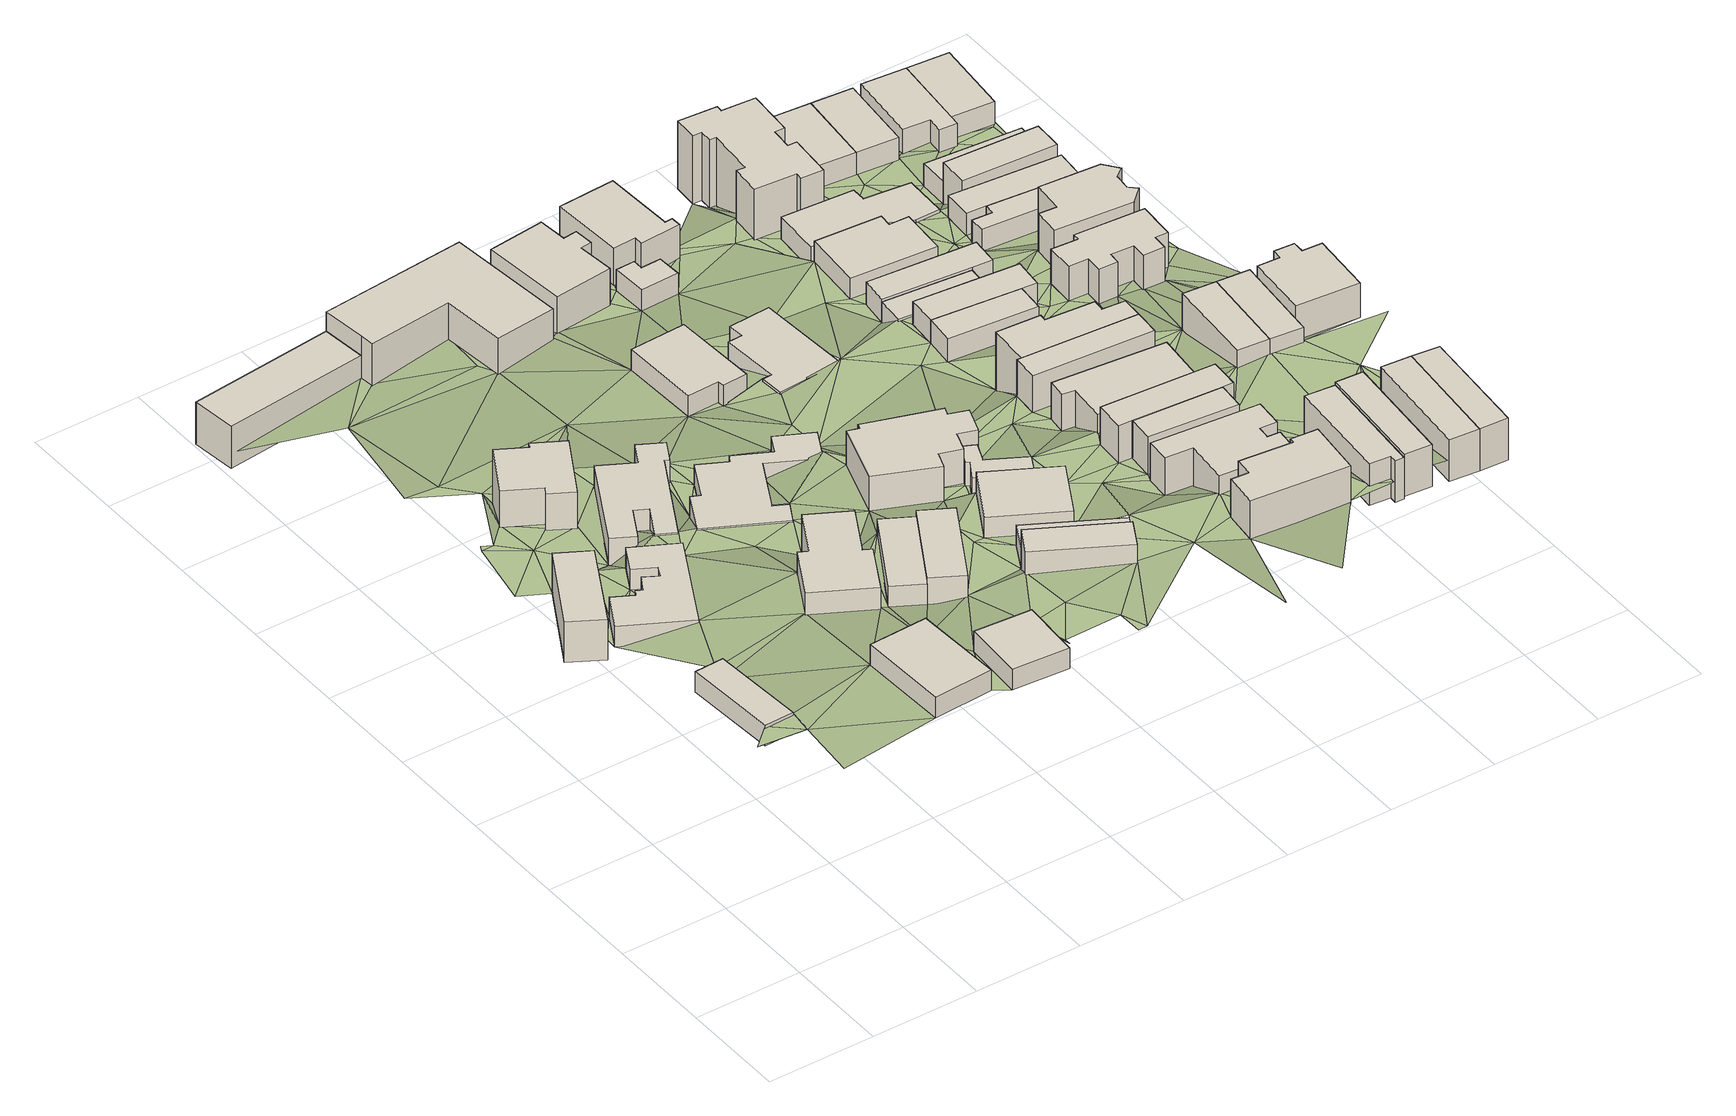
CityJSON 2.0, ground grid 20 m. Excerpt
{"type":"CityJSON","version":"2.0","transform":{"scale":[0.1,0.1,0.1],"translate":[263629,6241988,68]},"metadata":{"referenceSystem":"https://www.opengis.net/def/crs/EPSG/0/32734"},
"CityObjects":{
"building1":{"type":"Building","attributes":{"address":"2 Grand Vue Road Walmer Estate Cape Town","building":"house","building:levels":"1","footprint":{"type":"Polygon"},"plus_code":"CQX7XGX9+XJR","ground_height":88.6,"building_height":4.1,"roof_height":92.7},"geometry":[{"type":"Solid","lod":"1","boundaries":[[[[0,1,2,3]],[[1,4,5,2]],[[4,6,7,5]],[[6,0,3,7]],[[3,2,5,7]],[[6,4,1,0]]]]}]},
"building2":{"type":"Building","attributes":{"address":"39 Worcester Road Cape Town","building":"house","building:levels":"1","footprint":{"type":"Polygon"},"plus_code":"CQX4XWXW+XMV","ground_height":84.6,"building_height":4.1,"roof_height":88.7},"geometry":[{"type":"Solid","lod":"1","boundaries":[[[[8,9,10,11]],[[9,12,13,10]],[[12,14,15,13]],[[14,8,11,15]],[[11,10,13,15]],[[14,12,9,8]]]]}]},
"building3":{"type":"Building","attributes":{"address":"41 Worcester Road Cape Town","building":"house","building:levels":"1","footprint":{"type":"Polygon"},"plus_code":"CQXGX8X4+XQW","ground_height":84.6,"building_height":4.1,"roof_height":88.7},"geometry":[{"type":"Solid","lod":"1","boundaries":[[[[16,17,18,19]],[[17,20,21,18]],[[20,22,23,21]],[[22,24,25,23]],[[24,26,27,25]],[[26,28,29,27]],[[28,30,31,29]],[[30,32,33,31]],[[32,34,35,33]],[[34,36,37,35]],[[36,38,39,37]],[[38,16,19,39]],[[19,18,21,23,25,27,29,31,33,35,37,39]],[[38,36,34,32,30,28,26,24,22,20,17,16]]]]}]},
"building4":{"type":"Building","attributes":{"address":"42 Worcester Road Walmer Estate Cape Town","building":"house","building:levels":"1","footprint":{"type":"Polygon"},"plus_code":"CRXGXMX5+X5V","ground_height":93.87,"building_height":4.1,"roof_height":97.97},"geometry":[{"type":"Solid","lod":"1","boundaries":[[[[40,41,42,43]],[[41,44,45,42]],[[44,46,47,45]],[[46,40,43,47]],[[43,42,45,47]],[[46,44,41,40]]]]}]},
"building5":{"type":"Building","attributes":{"address":"60 Chester Road Walmer Estate Cape Town","building":"house","building:levels":"2","footprint":{"type":"Polygon"},"plus_code":"CQXQXPXW+X2X","ground_height":80.64,"building_height":6.9,"roof_height":87.54},"geometry":[{"type":"Solid","lod":"1","boundaries":[[[[48,49,50,51]],[[49,52,53,50]],[[52,54,55,53]],[[54,56,57,55]],[[56,58,59,57]],[[58,60,61,59]],[[60,62,63,61]],[[62,48,51,63]],[[51,50,53,55,57,59,61,63]],[[62,60,58,56,54,52,49,48]]]]}]},
"building6":{"type":"Building","attributes":{"address":"44 Worcester Road Walmer Estate Cape Town","building":"house","building:levels":"1","footprint":{"type":"Polygon"},"plus_code":"CVX6XXXJ+XWR","ground_height":93.87,"building_height":4.1,"roof_height":97.97},"geometry":[{"type":"Solid","lod":"1","boundaries":[[[[64,65,66,67]],[[65,68,69,66]],[[68,70,71,69]],[[70,64,67,71]],[[67,66,69,71]],[[70,68,65,64]]]]}]},
"building7":{"type":"Building","attributes":{"address":"Walmer Estate Cape Town","building":"yes","building:levels":"1","footprint":{"type":"Polygon"},"plus_code":"CQX5XHX5+XWR","ground_height":72.77,"building_height":4.1,"roof_height":76.87},"geometry":[{"type":"Solid","lod":"1","boundaries":[[[[72,73,74,75]],[[73,76,77,74]],[[76,78,79,77]],[[78,72,75,79]],[[75,74,77,79]],[[78,76,73,72]]]]}]},
"building8":{"type":"Building","attributes":{"address":"49 Worcester Road Cape Town","building":"house","building:levels":"1","footprint":{"type":"Polygon"},"plus_code":"CRXQXWXC+XCW","ground_height":90.18,"building_height":4.1,"roof_height":94.28},"geometry":[{"type":"Solid","lod":"1","boundaries":[[[[80,81,82,83]],[[81,84,85,82]],[[84,86,87,85]],[[86,88,89,87]],[[88,90,91,89]],[[90,92,93,91]],[[92,94,95,93]],[[94,80,83,95]],[[83,82,85,87,89,91,93,95]],[[94,92,90,88,86,84,81,80]]]]}]},
"building9":{"type":"Building","attributes":{"address":"62 Chester Road Walmer Estate Cape Town","building":"house","building:levels":"1","footprint":{"type":"Polygon"},"plus_code":"CRX7XVX7+XGR","ground_height":81.93,"building_height":4.1,"roof_height":86.03},"geometry":[{"type":"Solid","lod":"1","boundaries":[[[[96,97,98,99]],[[97,100,101,98]],[[100,102,103,101]],[[102,104,105,103]],[[104,106,107,105]],[[106,108,109,107]],[[108,110,111,109]],[[110,112,113,111]],[[112,114,115,113]],[[114,116,117,115]],[[116,118,119,117]],[[118,96,99,119]],[[99,98,101,103,105,107,109,111,113,115,117,119]],[[118,116,114,112,110,108,106,104,102,100,97,96]]]]}]},
"building10":{"type":"Building","attributes":{"address":"51 Worcester Road Cape Town","building":"house","building:levels":"1","footprint":{"type":"Polygon"},"plus_code":"CVX7XCX6+XMX","ground_height":90.18,"building_height":4.1,"roof_height":94.28},"geometry":[{"type":"Solid","lod":"1","boundaries":[[[[120,121,122,123]],[[121,124,125,122]],[[124,126,127,125]],[[126,120,123,127]],[[123,122,125,127]],[[126,124,121,120]]]]}]},
"building11":{"type":"Building","attributes":{"address":"53 Worcester Road Cape Town","building":"house","building:levels":"1","footprint":{"type":"Polygon"},"plus_code":"CVXGXRXV+XQV","ground_height":91.37,"building_height":4.1,"roof_height":95.47},"geometry":[{"type":"Solid","lod":"1","boundaries":[[[[120,126,127,128,129,123]],[[126,130,131,128,127]],[[130,132,133,131]],[[132,120,123,129,133]],[[129,128,131,133]],[[132,130,126,120]]]]}]},
"building12":{"type":"Building","attributes":{"address":"64 Chester Road Walmer Estate Cape Town","building":"house","building:levels":"1","footprint":{"type":"Polygon"},"plus_code":"CRXWX2XJ+X2W","ground_height":81.93,"building_height":4.1,"roof_height":86.03},"geometry":[{"type":"Solid","lod":"1","boundaries":[[[[134,135,136,137]],[[135,138,139,136]],[[138,140,141,139]],[[140,142,143,141]],[[142,144,145,143]],[[144,146,147,145]],[[146,148,149,147]],[[148,150,151,149]],[[150,152,153,151]],[[152,154,155,153]],[[154,156,157,155]],[[156,158,159,157]],[[158,160,161,159]],[[160,134,137,161]],[[137,136,139,141,143,145,147,149,151,153,155,157,159,161]],[[160,158,156,154,152,150,148,146,144,142,140,138,135,134]]]]}]},
"building13":{"type":"Building","attributes":{"address":"Cape Town","building":"house","building:levels":"1","footprint":{"type":"Polygon"},"plus_code":"C2X8XHX3+X8V","ground_height":95.2,"building_height":4.1,"roof_height":99.3},"geometry":[{"type":"Solid","lod":"1","boundaries":[[[[162,163,164,165,166,167]],[[163,168,169,165,164]],[[168,170,171,169]],[[170,162,167,166,171]],[[166,165,169,171]],[[170,168,163,162]]]]}]},
"building14":{"type":"Building","attributes":{"address":"Walmer Estate Cape Town","building":"yes","building:levels":"2","footprint":{"type":"Polygon"},"plus_code":"CRXXXHX4+XPW","ground_height":73.86,"building_height":6.9,"roof_height":80.76},"geometry":[{"type":"Solid","lod":"1","boundaries":[[[[172,173,79,174,175,75]],[[173,176,177,174,79]],[[176,178,179,177]],[[178,180,181,179]],[[180,182,183,181]],[[182,184,185,183]],[[184,172,75,175,185]],[[175,174,177,179,181,183,185]],[[184,182,180,178,176,173,172]]]]}]},
"building15":{"type":"Building","attributes":{"address":"34 Cape Town","building":"house","building:levels":"1","footprint":{"type":"Polygon"},"plus_code":"C2XFXFX6+X8W","ground_height":91.37,"building_height":4.1,"roof_height":95.47},"geometry":[{"type":"Solid","lod":"1","boundaries":[[[[163,162,167,164]],[[162,186,187,167]],[[186,188,189,187]],[[188,163,164,189]],[[164,167,187,189]],[[188,186,162,163]]]]}]},
"building16":{"type":"Building","attributes":{"address":"82 Upper Park Road Cape Town","building":"house","building:levels":"1","footprint":{"type":"Polygon"},"plus_code":"C2XFX3XG+XFV","ground_height":91.37,"building_height":4.1,"roof_height":95.47},"geometry":[{"type":"Solid","lod":"1","boundaries":[[[[190,191,192,193]],[[191,194,195,192]],[[194,196,197,195]],[[196,190,193,197]],[[193,192,195,197]],[[196,194,191,190]]]]}]},
"building17":{"type":"Building","attributes":{"address":"66 Chester Road Walmer Estate Cape Town","building":"house","building:levels":"2","footprint":{"type":"Polygon"},"plus_code":"C2X5XMXG+XGR","ground_height":87.43,"building_height":6.9,"roof_height":94.33},"geometry":[{"type":"Solid","lod":"1","boundaries":[[[[198,199,200,201]],[[199,202,203,200]],[[202,204,205,203]],[[204,206,207,205]],[[206,208,209,207]],[[208,210,211,209]],[[210,212,213,211]],[[212,214,215,213]],[[214,216,217,215]],[[216,218,219,217]],[[218,220,221,219]],[[220,198,201,221]],[[201,200,203,205,207,209,211,213,215,217,219,221]],[[220,218,216,214,212,210,208,206,204,202,199,198]]]]}]},
"building18":{"type":"Building","attributes":{"address":"53 Chester Road Walmer Estate Cape Town","building":"house","building:levels":"1","footprint":{"type":"Polygon"},"plus_code":"CVXPX6XV+XHR","ground_height":78.88,"building_height":4.1,"roof_height":82.98},"geometry":[{"type":"Solid","lod":"1","boundaries":[[[[222,223,224,225]],[[223,226,227,224]],[[226,228,229,227]],[[228,230,231,229]],[[230,232,233,231]],[[232,222,225,233]],[[225,224,227,229,231,233]],[[232,230,228,226,223,222]]]]}]},
"building19":{"type":"Building","attributes":{"building":"garage","building:levels":"1","footprint":{"type":"Polygon"},"plus_code":"C2XGXJX3+XWR","ground_height":87.96,"building_height":4.1,"roof_height":92.06},"geometry":[{"type":"Solid","lod":"1","boundaries":[[[[234,235,236,237]],[[235,238,239,236]],[[238,240,241,239]],[[240,242,243,241]],[[242,244,245,243]],[[244,246,247,245]],[[246,248,249,247]],[[248,234,237,249]],[[237,236,239,241,243,245,247,249]],[[248,246,244,242,240,238,235,234]]]]}]},
"building20":{"type":"Building","attributes":{"address":"8 Coronation Road Walmer Estate Cape Town","building":"house","building:levels":"2","footprint":{"type":"Polygon"},"plus_code":"CVXMX8XF+X8V","ground_height":75.05,"building_height":6.9,"roof_height":81.95},"geometry":[{"type":"Solid","lod":"1","boundaries":[[[[250,251,252,253]],[[251,254,255,252]],[[254,256,257,255]],[[256,258,259,257]],[[258,260,261,259]],[[260,262,263,261]],[[262,264,265,263]],[[264,250,253,265]],[[253,252,255,257,259,261,263,265]],[[264,262,260,258,256,254,251,250]]]]}]},
"building21":{"type":"Building","attributes":{"address":"76 Upper Park Road Walmer Estate Cape Town","building":"house","building:levels":"1","footprint":{"type":"Polygon"},"plus_code":"C2X9XWX4+XMW","ground_height":78.88,"building_height":4.1,"roof_height":82.98},"geometry":[{"type":"Solid","lod":"1","boundaries":[[[[266,267,268,269]],[[267,270,271,268]],[[270,272,273,271]],[[272,274,275,273]],[[274,276,277,275]],[[276,278,279,277]],[[278,280,281,279]],[[280,266,269,281]],[[269,268,271,273,275,277,279,281]],[[280,278,276,274,272,270,267,266]]]]}]},
"building22":{"type":"Building","attributes":{"address":"105 Upper Park Road Walmer Estate Cape Town","building":"house","building:levels":"2","footprint":{"type":"Polygon"},"plus_code":"C4X2X5XP+XFR","ground_height":96.74,"building_height":6.9,"roof_height":103.64},"geometry":[{"type":"Solid","lod":"1","boundaries":[[[[282,283,284,285]],[[283,286,287,284]],[[286,288,289,287]],[[288,290,291,289]],[[290,292,293,291]],[[292,294,295,293]],[[294,296,297,295]],[[296,282,285,297]],[[285,284,287,289,291,293,295,297]],[[296,294,292,290,288,286,283,282]]]]}]},
"building23":{"type":"Building","attributes":{"address":"Walmer Estate Cape Town","building":"garage","building:levels":"1","footprint":{"type":"Polygon"},"plus_code":"C2X7X4X4+XWX","ground_height":75.05,"building_height":4.1,"roof_height":79.15},"geometry":[{"type":"Solid","lod":"1","boundaries":[[[[298,299,300,301]],[[299,302,303,300]],[[302,304,305,303]],[[304,306,307,305]],[[306,308,309,307]],[[308,298,301,309]],[[301,300,303,305,307,309]],[[308,306,304,302,299,298]]]]}]},
"building24":{"type":"Building","attributes":{"address":"103 Upper Park Road Walmer Estate Cape Town","building":"house","building:levels":"2","footprint":{"type":"Polygon"},"plus_code":"C3XXXWXC+XFX","ground_height":92.52,"building_height":6.9,"roof_height":99.42},"geometry":[{"type":"Solid","lod":"1","boundaries":[[[[310,311,312,313]],[[311,314,315,312]],[[314,316,317,315]],[[316,318,319,317]],[[318,320,321,319]],[[320,322,323,321]],[[322,324,325,323]],[[324,326,327,325]],[[326,328,329,327]],[[328,310,313,329]],[[313,312,315,317,319,321,323,325,327,329]],[[328,326,324,322,320,318,316,314,311,310]]]]}]},
"building25":{"type":"Building","attributes":{"address":"99 Upper Park Road Walmer Estate Cape Town","building":"house","building:levels":"2","footprint":{"type":"Polygon"},"plus_code":"C3XWXHX5+X7R","ground_height":92.52,"building_height":6.9,"roof_height":99.42},"geometry":[{"type":"Solid","lod":"1","boundaries":[[[[330,331,332,333]],[[331,334,335,332]],[[334,336,337,335]],[[336,330,333,337]],[[333,332,335,337]],[[336,334,331,330]]]]}]},
"building26":{"type":"Building","attributes":{"address":"97 Upper Park Road Walmer Estate Cape Town","building":"house","building:levels":"2","footprint":{"type":"Polygon"},"plus_code":"C3XWXQXJ+XPW","ground_height":92.52,"building_height":6.9,"roof_height":99.42},"geometry":[{"type":"Solid","lod":"1","boundaries":[[[[331,330,333,332]],[[330,338,339,333]],[[338,340,341,339]],[[340,342,343,341]],[[342,344,345,343]],[[344,331,332,345]],[[332,333,339,341,343,345]],[[344,342,340,338,330,331]]]]}]},
"building27":{"type":"Building","attributes":{"address":"10 Coronation Road Walmer Estate Cape Town","building":"house","building:levels":"2","footprint":{"type":"Polygon"},"plus_code":"C2X9X2X4+XRV","ground_height":75.05,"building_height":6.9,"roof_height":81.95},"geometry":[{"type":"Solid","lod":"1","boundaries":[[[[346,347,348,349]],[[347,350,351,348]],[[350,352,353,351]],[[352,354,355,353]],[[354,356,357,355]],[[356,358,359,357]],[[358,360,361,359]],[[360,346,349,361]],[[349,348,351,353,355,357,359,361]],[[360,358,356,354,352,350,347,346]]]]}]},
"building28":{"type":"Building","attributes":{"address":"95 Upper Park Road Walmer Estate Cape Town","building":"house","building:levels":"2","footprint":{"type":"Polygon"},"plus_code":"C3XXXJXR+XVV","ground_height":88.38,"building_height":6.9,"roof_height":95.28},"geometry":[{"type":"Solid","lod":"1","boundaries":[[[[362,363,364,365]],[[363,366,367,364]],[[366,368,369,367]],[[368,370,371,369]],[[370,372,373,371]],[[372,362,365,373]],[[365,364,367,369,371,373]],[[372,370,368,366,363,362]]]]}]},
"building29":{"type":"Building","attributes":{"address":"93 Upper Park Road Walmer Estate Cape Town","building":"house","building:levels":"2","footprint":{"type":"Polygon"},"plus_code":"C3XWXMXX+X2X","ground_height":88.38,"building_height":6.9,"roof_height":95.28},"geometry":[{"type":"Solid","lod":"1","boundaries":[[[[374,375,376,377]],[[375,378,379,376]],[[378,380,381,379]],[[380,382,383,381]],[[382,374,377,383]],[[377,376,379,381,383]],[[382,380,378,375,374]]]]}]},
"building30":{"type":"Building","attributes":{"address":"91 Upper Park Road Walmer Estate Cape Town","building":"house","building:levels":"2","footprint":{"type":"Polygon"},"plus_code":"C3XVXFXM+XJV","ground_height":88.38,"building_height":6.9,"roof_height":95.28},"geometry":[{"type":"Solid","lod":"1","boundaries":[[[[384,385,383,377]],[[385,386,387,383]],[[386,388,389,387]],[[388,390,391,389]],[[390,392,393,391]],[[392,394,395,393]],[[394,396,397,395]],[[396,384,377,397]],[[377,383,387,389,391,393,395,397]],[[396,394,392,390,388,386,385,384]]]]}]},
"building31":{"type":"Building","attributes":{"address":"89 Upper Park Road Walmer Estate Cape Town","building":"house","building:levels":"1","footprint":{"type":"Polygon"},"plus_code":"C3XQXGXJ+X9R","ground_height":84.19,"building_height":4.1,"roof_height":88.29},"geometry":[{"type":"Solid","lod":"1","boundaries":[[[[398,399,400,401]],[[399,402,403,400]],[[402,404,405,403]],[[404,398,401,405]],[[401,400,403,405]],[[404,402,399,398]]]]}]},
"building32":{"type":"Building","attributes":{"address":"3 Eden Road Walmer Estate Cape Town","building":"house","building:levels":"1","footprint":{"type":"Polygon"},"plus_code":"C4XVX4XR+X6V","ground_height":96.74,"building_height":4.1,"roof_height":100.84},"geometry":[{"type":"Solid","lod":"1","boundaries":[[[[406,407,408,409]],[[407,410,411,408]],[[410,412,413,411]],[[412,414,415,413]],[[414,416,417,415]],[[416,406,409,417]],[[409,408,411,413,415,417]],[[416,414,412,410,407,406]]]]}]},
"building33":{"type":"Building","attributes":{"address":"87 Upper Park Road Walmer Estate Cape Town","building":"house","building:levels":"1","footprint":{"type":"Polygon"},"plus_code":"C3XVXFX5+XCX","ground_height":84.19,"building_height":4.1,"roof_height":88.29},"geometry":[{"type":"Solid","lod":"1","boundaries":[[[[399,398,401,400]],[[398,418,419,401]],[[418,420,421,419]],[[420,422,423,421]],[[422,399,400,423]],[[400,401,419,421,423]],[[422,420,418,398,399]]]]}]},
"building34":{"type":"Building","attributes":{"address":"85 Upper Park Road Walmer Estate Cape Town","building":"house","building:levels":"1","footprint":{"type":"Polygon"},"plus_code":"C3XQX8XC+XRX","ground_height":79.6,"building_height":4.1,"roof_height":83.7},"geometry":[{"type":"Solid","lod":"1","boundaries":[[[[424,425,426,427]],[[425,428,429,426]],[[428,430,431,429]],[[430,424,427,431]],[[427,426,429,431]],[[430,428,425,424]]]]}]},
"building35":{"type":"Building","attributes":{"address":"5 Eden Road Walmer Estate Cape Town","building":"house","building:levels":"1","footprint":{"type":"Polygon"},"plus_code":"C5X4XCXH+X6R","ground_height":97.29,"building_height":4.1,"roof_height":101.39},"geometry":[{"type":"Solid","lod":"1","boundaries":[[[[432,433,417,434,435,409]],[[433,436,437,434,417]],[[436,438,439,437]],[[438,432,409,435,439]],[[435,434,437,439]],[[438,436,433,432]]]]}]},
"building36":{"type":"Building","attributes":{"address":"83 Upper Park Road Walmer Estate Cape Town","building":"house","building:levels":"1","footprint":{"type":"Polygon"},"plus_code":"C3XVXPXH+X2R","ground_height":80.09,"building_height":4.1,"roof_height":84.19},"geometry":[{"type":"Solid","lod":"1","boundaries":[[[[424,430,431,440,441,427]],[[430,442,443,440,431]],[[442,444,445,443]],[[444,446,447,445]],[[446,424,427,441,447]],[[441,440,443,445,447]],[[446,444,442,430,424]]]]}]},
"building37":{"type":"Building","attributes":{"address":"81 Upper Park Road Walmer Estate Cape Town","building":"house","building:levels":"1","footprint":{"type":"Polygon"},"plus_code":"C3XQX4X6+XRX","ground_height":79.6,"building_height":4.1,"roof_height":83.7},"geometry":[{"type":"Solid","lod":"1","boundaries":[[[[448,449,450,451]],[[449,452,453,450]],[[452,454,455,453]],[[454,456,457,455]],[[456,458,459,457]],[[458,448,451,459]],[[451,450,453,455,457,459]],[[458,456,454,452,449,448]]]]}]},
"building38":{"type":"Building","attributes":{"address":"7 Eden Road Walmer Estate Cape Town","building":"house","building:levels":"1","footprint":{"type":"Polygon"},"plus_code":"C5XGXMX8+X5R","ground_height":97.29,"building_height":4.1,"roof_height":101.39},"geometry":[{"type":"Solid","lod":"1","boundaries":[[[[460,461,462,463]],[[461,464,465,462]],[[464,466,467,465]],[[466,460,463,467]],[[463,462,465,467]],[[466,464,461,460]]]]}]},
"building39":{"type":"Building","attributes":{"address":"77 Upper Park Road Walmer Estate Cape Town","building":"house","building:levels":"3","footprint":{"type":"Polygon"},"plus_code":"C3XJXWX8+XHW","ground_height":75.79,"building_height":9.7,"roof_height":85.49},"geometry":[{"type":"Solid","lod":"1","boundaries":[[[[468,469,470,471]],[[469,472,473,470]],[[472,474,475,473]],[[474,476,477,475]],[[476,478,479,477]],[[478,480,481,479]],[[480,482,483,481]],[[482,484,485,483]],[[484,486,487,485]],[[486,488,489,487]],[[488,490,491,489]],[[490,492,493,491]],[[492,494,495,493]],[[494,496,497,495]],[[496,498,499,497]],[[498,500,501,499]],[[500,502,503,501]],[[502,468,471,503]],[[471,470,473,475,477,479,481,483,485,487,489,491,493,495,497,499,501,503]],[[502,500,498,496,494,492,490,488,486,484,482,480,478,476,474,472,469,468]]]]}]},
"building40":{"type":"Building","attributes":{"address":"72B Chester Road Walmer Estate Cape Town","building":"apartments","building:levels":"2","footprint":{"type":"Polygon"},"plus_code":"C5X2XRX4+X8V","ground_height":88.69,"building_height":6.9,"roof_height":95.59},"geometry":[{"type":"Solid","lod":"1","boundaries":[[[[504,505,506,507]],[[505,508,509,506]],[[508,510,511,509]],[[510,504,507,511]],[[507,506,509,511]],[[510,508,505,504]]]]}]},
"building41":{"type":"Building","attributes":{"address":"79 Upper Park Road Walmer Estate Cape Town","building":"house","building:levels":"1","footprint":{"type":"Polygon"},"plus_code":"C4X2X5X3+XVX","ground_height":76.16,"building_height":4.1,"roof_height":80.26},"geometry":[{"type":"Solid","lod":"1","boundaries":[[[[512,513,514,515]],[[513,516,517,514]],[[516,518,519,517]],[[518,520,521,519]],[[520,522,523,521]],[[522,524,525,523]],[[524,526,527,525]],[[526,512,515,527]],[[515,514,517,519,521,523,525,527]],[[526,524,522,520,518,516,513,512]]]]}]},
"building42":{"type":"Building","attributes":{"address":"9 Eden Road Walmer Estate Cape Town","building":"house","building:levels":"1","footprint":{"type":"Polygon"},"plus_code":"C5XRX2X9+X9V","ground_height":97.29,"building_height":4.1,"roof_height":101.39},"geometry":[{"type":"Solid","lod":"1","boundaries":[[[[461,460,463,462]],[[460,528,529,463]],[[528,530,531,529]],[[530,461,462,531]],[[462,463,529,531]],[[530,528,460,461]]]]}]},
"building43":{"type":"Building","attributes":{"address":"72A Chester Road Walmer Estate Cape Town","building":"apartments","building:levels":"2","footprint":{"type":"Polygon"},"plus_code":"C5X8XRXJ+XXW","ground_height":88.69,"building_height":6.9,"roof_height":95.59},"geometry":[{"type":"Solid","lod":"1","boundaries":[[[[532,533,507,506]],[[533,534,535,507]],[[534,536,537,535]],[[536,532,506,537]],[[506,507,535,537]],[[536,534,533,532]]]]}]},
"building44":{"type":"Building","attributes":{"address":"84 Upper Duke Street Walmer Estate Cape Town","building":"house","building:levels":"2","footprint":{"type":"Polygon"},"plus_code":"C5X2X8XJ+X9R","ground_height":84.19,"building_height":6.9,"roof_height":91.09},"geometry":[{"type":"Solid","lod":"1","boundaries":[[[[538,539,540,541]],[[539,542,543,540]],[[542,544,545,543]],[[544,546,547,545]],[[546,548,549,547]],[[548,550,551,549]],[[550,552,553,551]],[[552,554,555,553]],[[554,556,557,555]],[[556,558,559,557]],[[558,560,561,559]],[[560,562,563,561]],[[562,564,565,563]],[[564,538,541,565]],[[541,540,543,545,547,549,551,553,555,557,559,561,563,565]],[[564,562,560,558,556,554,552,550,548,546,544,542,539,538]]]]}]},
"building45":{"type":"Building","attributes":{"address":"18 Coronation Road Walmer Estate Cape Town","building":"house","building:levels":"1","footprint":{"type":"Polygon"},"plus_code":"C4X7X5X8+XWX","ground_height":76.16,"building_height":4.1,"roof_height":80.26},"geometry":[{"type":"Solid","lod":"1","boundaries":[[[[566,567,568,569]],[[567,570,571,568]],[[570,572,573,571]],[[572,566,569,573]],[[569,568,571,573]],[[572,570,567,566]]]]}]},
"building46":{"type":"Building","attributes":{"address":"82 Upper Duke Street Walmer Estate Cape Town","building":"house","building:levels":"2","footprint":{"type":"Polygon"},"plus_code":"C5X4XGXC+XJV","ground_height":84.51,"building_height":6.9,"roof_height":91.41},"geometry":[{"type":"Solid","lod":"1","boundaries":[[[[574,575,576,577]],[[575,578,579,576]],[[578,580,581,579]],[[580,582,583,581]],[[582,584,585,583]],[[584,586,587,585]],[[586,588,589,587]],[[588,590,591,589]],[[590,592,593,591]],[[592,574,577,593]],[[577,576,579,581,583,585,587,589,591,593]],[[592,590,588,586,584,582,580,578,575,574]]]]}]},
"building47":{"type":"Building","attributes":{"address":"80 Upper Duke Street Walmer Estate Cape Town","building":"house","building:levels":"1","footprint":{"type":"Polygon"},"plus_code":"C5X2XJXM+X5X","ground_height":80.39,"building_height":4.1,"roof_height":84.49},"geometry":[{"type":"Solid","lod":"1","boundaries":[[[[594,595,596,597]],[[595,598,599,596]],[[598,600,601,599]],[[600,602,603,601]],[[602,604,605,603]],[[604,594,597,605]],[[597,596,599,601,603,605]],[[604,602,600,598,595,594]]]]}]},
"building48":{"type":"Building","attributes":{"address":"74 Chester Road Walmer Estate Cape Town","building":"house","building:levels":"2","footprint":{"type":"Polygon"},"plus_code":"C5XVXGXC+XFR","ground_height":88.69,"building_height":6.9,"roof_height":95.59},"geometry":[{"type":"Solid","lod":"1","boundaries":[[[[606,607,608,609]],[[607,610,611,608]],[[610,612,613,611]],[[612,614,615,613]],[[614,616,617,615]],[[616,618,619,617]],[[618,620,621,619]],[[620,606,609,621]],[[609,608,611,613,615,617,619,621]],[[620,618,616,614,612,610,607,606]]]]}]},
"building49":{"type":"Building","attributes":{"address":"78 Upper Duke Street Walmer Estate Cape Town","building":"house","building:levels":"1","footprint":{"type":"Polygon"},"plus_code":"C5X3X4XV+XVW","ground_height":80.39,"building_height":4.1,"roof_height":84.49},"geometry":[{"type":"Solid","lod":"1","boundaries":[[[[594,622,623,597]],[[622,624,625,623]],[[624,626,627,625]],[[626,595,596,627]],[[595,594,597,596]],[[597,623,625,627,596]],[[595,626,624,622,594]]]]}]},
"building50":{"type":"Building","attributes":{"address":"20 Coronation Road Walmer Estate Cape Town","building":"house","building:levels":"1","footprint":{"type":"Polygon"},"plus_code":"C4XMX6XR+XJX","ground_height":76.16,"building_height":4.1,"roof_height":80.26},"geometry":[{"type":"Solid","lod":"1","boundaries":[[[[566,572,573,569]],[[572,628,629,573]],[[628,630,631,629]],[[630,566,569,631]],[[569,573,629,631]],[[630,628,572,566]]]]}]},
"building51":{"type":"Building","attributes":{"address":"Upper Duke Street Walmer Estate Cape Town","building":"house","building:levels":"1","footprint":{"type":"Polygon"},"plus_code":"C5X5XWXJ+XCV","ground_height":80.39,"building_height":4.1,"roof_height":84.49},"geometry":[{"type":"Solid","lod":"1","boundaries":[[[[632,633,634,635,636,637]],[[633,638,639,635,634]],[[638,640,641,639]],[[640,632,637,636,641]],[[636,635,639,641]],[[640,638,633,632]]]]}]},
"building52":{"type":"Building","attributes":{"address":"Upper Duke Street Walmer Estate Cape Town","building":"house","building:levels":"1","footprint":{"type":"Polygon"},"plus_code":"C5X6X6XQ+X5V","ground_height":76.58,"building_height":4.1,"roof_height":80.68},"geometry":[{"type":"Solid","lod":"1","boundaries":[[[[633,632,637,634]],[[632,642,643,637]],[[642,644,645,643]],[[644,633,634,645]],[[634,637,643,645]],[[644,642,632,633]]]]}]},
"building53":{"type":"Building","attributes":{"address":"22 Coronation Road Walmer Estate Cape Town","building":"house","building:levels":"1","footprint":{"type":"Polygon"},"plus_code":"C5X4XHX2+X2X","ground_height":76.58,"building_height":4.1,"roof_height":80.68},"geometry":[{"type":"Solid","lod":"1","boundaries":[[[[646,647,648,649]],[[647,650,651,648]],[[650,652,653,651]],[[652,654,655,653]],[[654,656,657,655]],[[656,658,659,657]],[[658,646,649,659]],[[649,648,651,653,655,657,659]],[[658,656,654,652,650,647,646]]]]}]},
"building54":{"type":"Building","attributes":{"address":"24 Coronation Road Walmer Estate Cape Town","building":"house","building:levels":"1","footprint":{"type":"Polygon"},"plus_code":"C5XGXGXC+X8X","ground_height":76.58,"building_height":4.1,"roof_height":80.68},"geometry":[{"type":"Solid","lod":"1","boundaries":[[[[660,661,659,649]],[[661,662,663,659]],[[662,664,665,663]],[[664,660,649,665]],[[649,659,663,665]],[[664,662,661,660]]]]}]},
"terrain1":{"type":"TINRelief","geometry":[{"type":"CompositeSurface","lod":"1","boundaries":[[[666,667,668]],[[668,667,669]],[[670,666,668]],[[670,668,669]],[[40,669,671]],[[0,6,672]],[[669,46,670]],[[36,673,38]],[[670,46,6]],[[38,672,674]],[[40,46,669]],[[673,36,675]],[[672,6,676]],[[34,677,36]],[[34,32,677]],[[677,22,36]],[[678,8,679]],[[677,32,28]],[[674,672,676]],[[679,680,678]],[[6,46,676]],[[675,36,22]],[[32,30,28]],[[28,22,677]],[[681,682,680]],[[680,679,681]],[[28,24,22]],[[675,104,8]],[[26,24,28]],[[675,22,20]],[[8,104,679]],[[679,683,681]],[[104,675,20]],[[683,679,684]],[[681,683,685]],[[674,676,686]],[[46,687,676]],[[688,104,20]],[[686,689,674]],[[690,679,104]],[[683,684,691]],[[684,679,690]],[[687,46,44]],[[65,64,41]],[[692,688,20]],[[41,64,44]],[[20,689,692]],[[693,694,685]],[[685,683,48]],[[695,694,693]],[[696,688,692]],[[697,692,689]],[[690,104,698]],[[687,44,124]],[[685,48,60]],[[689,699,697]],[[700,696,692]],[[686,701,689]],[[60,48,62]],[[44,126,124]],[[64,702,44]],[[689,701,699]],[[703,704,695]],[[686,705,81]],[[698,706,690]],[[707,687,124]],[[44,702,126]],[[699,148,697]],[[81,701,686]],[[693,685,708]],[[64,709,702]],[[710,711,709]],[[708,685,60]],[[701,712,699]],[[697,148,713]],[[714,707,124]],[[695,693,715]],[[698,716,706]],[[81,712,701]],[[714,717,707]],[[709,711,718]],[[60,706,708]],[[698,719,716]],[[695,720,703]],[[709,721,702]],[[714,80,717]],[[148,146,144]],[[81,80,712]],[[148,722,713]],[[718,721,709]],[[144,722,148]],[[711,723,718]],[[706,716,708]],[[693,708,715]],[[695,724,720]],[[722,144,725]],[[702,721,163]],[[80,210,712]],[[210,80,714]],[[723,726,727]],[[728,712,210]],[[163,729,702]],[[725,144,140]],[[730,731,728]],[[714,732,210]],[[702,729,733]],[[144,142,140]],[[724,695,715]],[[734,721,718]],[[723,734,718]],[[716,725,226]],[[723,727,734]],[[716,226,708]],[[725,140,735]],[[208,728,210]],[[163,188,729]],[[729,194,733]],[[730,728,736]],[[724,737,720]],[[194,729,188]],[[210,732,212]],[[212,732,733]],[[736,728,208]],[[738,735,140]],[[194,191,733]],[[226,725,735]],[[739,194,188]],[[715,708,223]],[[715,737,724]],[[740,734,727]],[[212,733,191]],[[226,223,708]],[[208,204,736]],[[208,206,204]],[[736,204,741]],[[188,742,739]],[[226,735,743]],[[212,191,246]],[[735,741,743]],[[212,242,214]],[[734,740,744]],[[212,246,242]],[[745,715,223]],[[743,230,226]],[[216,214,242]],[[246,191,746]],[[244,242,246]],[[230,228,226]],[[741,204,747]],[[740,742,744]],[[240,216,242]],[[740,748,296]],[[749,745,223]],[[218,216,240]],[[191,750,746]],[[751,230,743]],[[742,752,739]],[[753,218,240]],[[739,752,750]],[[751,754,230]],[[753,755,756]],[[232,230,754]],[[755,753,240]],[[745,749,262]],[[743,741,757]],[[756,758,753]],[[262,759,745]],[[750,758,746]],[[760,742,740]],[[223,298,749]],[[754,761,232]],[[762,747,763]],[[296,294,740]],[[757,751,743]],[[752,742,324]],[[232,761,276]],[[223,222,298]],[[222,232,276]],[[740,294,760]],[[764,741,747]],[[324,742,760]],[[753,758,765]],[[344,750,752]],[[758,750,342]],[[753,765,762]],[[272,222,276]],[[298,766,749]],[[322,752,324]],[[272,276,274]],[[344,342,750]],[[747,762,375]],[[741,764,757]],[[752,322,334]],[[344,752,334]],[[294,292,290]],[[294,290,760]],[[767,768,296]],[[765,758,366]],[[758,342,769]],[[222,272,770]],[[326,324,760]],[[366,758,769]],[[334,331,344]],[[375,762,765]],[[766,308,771]],[[308,766,298]],[[299,298,222]],[[772,260,773]],[[774,771,308]],[[774,775,771]],[[222,770,299]],[[760,290,776]],[[396,747,375]],[[774,772,775]],[[747,396,764]],[[363,765,366]],[[378,765,363]],[[306,774,308]],[[375,765,378]],[[347,772,774]],[[334,322,777]],[[769,368,366]],[[774,306,778]],[[290,779,776]],[[780,306,304]],[[776,781,760]],[[778,306,780]],[[780,304,302]],[[757,782,770]],[[399,757,764]],[[374,396,375]],[[783,769,342]],[[402,764,396]],[[426,757,399]],[[780,302,784]],[[784,302,299]],[[322,785,777]],[[399,764,402]],[[424,757,426]],[[424,782,757]],[[776,786,781]],[[770,458,299]],[[378,363,787]],[[786,768,788]],[[789,790,791]],[[786,790,781]],[[396,792,402]],[[790,793,791]],[[788,768,794]],[[795,783,342]],[[458,770,782]],[[422,426,399]],[[796,784,299]],[[797,798,799]],[[407,790,786]],[[788,407,786]],[[777,800,801]],[[802,788,794]],[[800,777,785]],[[790,407,793]],[[424,446,782]],[[784,796,799]],[[796,299,458]],[[782,446,448]],[[801,800,803]],[[803,800,785]],[[793,407,785]],[[402,792,804]],[[805,787,363]],[[782,448,458]],[[803,785,407]],[[422,806,426]],[[807,792,808]],[[796,809,799]],[[407,432,803]],[[513,796,458]],[[803,810,795]],[[792,807,804]],[[448,446,811]],[[810,783,795]],[[796,513,812]],[[809,476,799]],[[810,805,783]],[[812,809,796]],[[812,513,512]],[[806,422,813]],[[807,814,815]],[[803,432,816]],[[458,817,513]],[[803,816,810]],[[818,819,464]],[[820,812,512]],[[805,508,787]],[[821,804,822]],[[480,809,823]],[[476,809,480]],[[824,787,508]],[[804,807,550]],[[438,818,464]],[[825,811,446]],[[810,508,805]],[[826,821,822]],[[815,550,807]],[[480,823,482]],[[512,827,820]],[[508,815,824]],[[546,822,804]],[[817,828,513]],[[512,829,827]],[[806,830,831]],[[804,550,546]],[[830,806,813]],[[822,544,826]],[[832,432,438]],[[813,826,544]],[[822,546,544]],[[432,832,816]],[[829,512,833]],[[834,817,835]],[[552,815,508]],[[815,552,550]],[[834,828,817]],[[832,438,464]],[[836,834,811]],[[548,546,550]],[[544,837,813]],[[811,825,836]],[[813,838,830]],[[839,828,834]],[[840,829,841]],[[825,830,838]],[[832,464,461]],[[840,842,843]],[[838,813,837]],[[834,836,839]],[[829,833,841]],[[602,836,825]],[[832,844,816]],[[544,539,837]],[[840,845,842]],[[542,539,544]],[[845,840,841]],[[838,602,825]],[[552,508,846]],[[602,600,836]],[[846,508,532]],[[836,600,626]],[[624,839,836]],[[461,530,832]],[[836,626,624]],[[845,841,567]],[[833,847,841]],[[848,849,833]],[[850,554,552]],[[624,851,839]],[[595,626,600]],[[850,552,846]],[[838,575,602]],[[600,598,595]],[[844,607,536]],[[847,833,849]],[[852,846,532]],[[847,853,841]],[[575,838,854]],[[855,837,539]],[[852,532,536]],[[624,856,851]],[[857,844,832]],[[607,606,536]],[[607,844,610]],[[633,849,851]],[[856,633,851]],[[606,852,536]],[[644,847,849]],[[858,602,575]],[[859,860,852]],[[849,633,644]],[[539,861,855]],[[862,853,847]],[[606,618,852]],[[852,618,859]],[[862,847,644]],[[618,606,620]],[[863,856,624]],[[864,859,618]],[[859,864,861]],[[855,861,865]],[[858,575,866]],[[864,865,861]],[[867,862,644]],[[865,868,869]],[[862,867,870]],[[630,862,870]],[[868,865,871]],[[872,867,644]],[[863,873,856]],[[858,866,871]],[[867,874,870]],[[858,871,875]],[[876,858,875]],[[644,877,872]],[[875,863,876]],[[863,875,873]],[[878,872,879]],[[879,872,877]],[[879,880,878]],[[879,877,880]]]}]}
},
"vertices":[
[132,470,206],[143,294,206],[143,294,247],[132,470,247],[198,296,206],[198,296,247],[187,472,206],[187,472,247],
[153,888,126],[67,734,126],[67,734,207],[153,888,207],[126,700,126],[126,700,207],[211,856,126],[211,856,207],
[243,616,166],[336,791,166],[336,791,207],[243,616,207],[256,833,166],[256,833,207],[229,783,166],[229,783,207],[268,762,166],[268,762,207],[258,743,166],[258,743,207],[232,758,166],[232,758,207],[216,729,166],[216,729,207],[204,735,166],[204,735,207],[198,725,166],[198,725,207],[161,745,166],[161,745,207],[125,679,166],[125,679,207],
[364,142,259],[476,148,259],[476,148,300],[364,142,300],[468,316,259],[468,316,300],[358,312,259],[358,312,300],
[238,1171,87],[186,1078,87],[186,1078,195],[238,1171,195],[249,1043,87],[249,1043,195],[241,1030,87],[241,1030,195],[284,1005,87],[284,1005,195],[349,1120,87],[349,1120,195],[294,1151,87],[294,1151,195],[289,1142,87],[289,1142,195],
[511,245,259],[503,130,259],[503,130,300],[511,245,300],[609,123,259],[609,123,300],[617,237,259],[617,237,300],
[277,1679,5],[5,1650,5],[5,1650,89],[277,1679,89],[14,1567,5],[14,1567,89],[286,1596,5],[286,1596,89],
[563,643,181],[489,683,181],[489,683,263],[563,643,263],[444,601,181],[444,601,263],[428,609,181],[428,609,263],[378,517,181],[378,517,263],[483,460,181],[483,460,263],[530,547,181],[530,547,263],[515,555,181],[515,555,263],
[483,1043,126],[439,1067,126],[439,1067,180],[483,1043,180],[417,1027,126],[417,1027,180],[356,1060,126],[356,1060,180],[267,895,126],[267,895,180],[307,873,126],[307,873,180],[339,932,126],[339,932,180],[363,919,126],[363,919,180],[332,862,126],[332,862,180],[365,845,126],[365,845,180],[453,1007,126],[453,1007,180],[461,1003,126],[461,1003,180],
[634,575,222],[580,605,222],[580,605,263],[634,575,263],[494,454,222],[494,454,263],[548,424,222],[548,424,263],
[548,424,275],[634,575,275],[604,393,222],[604,393,275],[689,544,222],[689,544,275],
[692,927,139],[627,960,139],[627,960,180],[692,927,180],[609,925,139],[609,925,180],[544,958,139],[544,958,180],[537,945,139],[537,945,180],[486,971,139],[486,971,180],[450,901,139],[450,901,180],[433,909,139],[433,909,180],[395,835,139],[395,835,180],[530,765,139],[530,765,180],[550,802,139],[550,802,180],[525,815,139],[525,815,180],[575,911,139],[575,911,180],[661,867,139],[661,867,180],
[867,315,234],[712,400,234],[712,400,275],[712,400,313],[867,315,313],[867,315,275],[684,349,234],[684,349,313],[839,263,234],[839,263,313],
[277,1679,14],[286,1596,14],[286,1596,128],[277,1679,128],[289,1570,14],[289,1570,128],[447,1586,14],[447,1586,128],[459,1467,14],[459,1467,128],[573,1478,14],[573,1478,128],[551,1703,14],[551,1703,128],
[897,366,234],[897,366,275],[740,453,234],[740,453,275],
[891,532,234],[767,600,234],[767,600,275],[891,532,275],[710,498,234],[710,498,275],[835,430,234],[835,430,275],
[859,748,194],[825,760,194],[825,760,263],[859,748,263],[830,774,194],[830,774,263],[694,820,194],[694,820,263],[691,810,194],[691,810,263],[670,817,194],[670,817,263],[632,701,194],[632,701,263],[743,654,194],[743,654,263],[754,685,194],[754,685,263],[794,672,194],[794,672,263],[807,709,194],[807,709,263],[841,698,194],[841,698,263],
[702,1304,109],[597,1300,109],[597,1300,150],[702,1304,150],[602,1151,109],[602,1151,150],[661,1153,109],[661,1153,150],[662,1141,109],[662,1141,150],[709,1143,109],[709,1143,150],
[886,618,194],[819,655,194],[819,655,241],[886,618,241],[834,692,194],[834,692,241],[811,703,194],[811,703,241],[793,666,194],[793,666,241],[799,661,194],[799,661,241],[779,627,194],[779,627,241],[866,580,194],[866,580,241],
[697,1498,34],[690,1567,34],[690,1567,140],[697,1498,140],[711,1569,34],[711,1569,140],[708,1606,34],[708,1606,140],[682,1603,34],[682,1603,140],[677,1657,34],[677,1657,140],[571,1646,34],[571,1646,140],[587,1487,34],[587,1487,140],
[725,1074,109],[847,1081,109],[847,1081,150],[725,1074,150],[836,1262,109],[836,1262,150],[758,1258,109],[758,1258,150],[760,1228,109],[760,1228,150],[733,1227,109],[733,1227,150],[740,1119,109],[740,1119,150],[722,1118,109],[722,1118,150],
[1198,187,280],[1210,294,280],[1210,294,356],[1198,187,356],[1160,299,280],[1160,299,356],[1159,289,280],[1159,289,356],[1060,300,280],[1060,300,356],[1057,266,280],[1057,266,356],[1024,269,280],[1024,269,356],[1017,206,280],[1017,206,356],
[726,1453,70],[798,1455,70],[798,1455,112],[726,1453,112],[796,1501,70],[796,1501,112],[759,1500,70],[759,1500,112],[759,1520,70],[759,1520,112],[724,1519,70],[724,1519,112],
[1183,317,239],[1188,366,239],[1188,366,314],[1183,317,314],[1165,368,239],[1165,368,314],[1167,392,239],[1167,392,314],[1199,389,239],[1199,389,314],[1204,443,239],[1204,443,314],[1005,462,239],[1005,462,314],[1001,417,239],[1001,417,314],[1053,412,239],[1053,412,314],[1045,330,239],[1045,330,314],
[1181,512,239],[1015,524,239],[1015,524,314],[1181,512,314],[1010,476,239],[1010,476,314],[1176,460,239],[1176,460,314],
[1201,511,239],[1201,511,314],[1205,567,239],[1205,567,314],[994,582,239],[994,582,314],[990,526,239],[990,526,314],
[830,1678,34],[724,1673,34],[724,1673,140],[830,1678,140],[731,1536,34],[731,1536,140],[774,1538,34],[774,1538,140],[774,1522,34],[774,1522,140],[851,1526,34],[851,1526,140],[850,1545,34],[850,1545,140],[836,1544,34],[836,1544,140],
[1205,699,200],[997,720,200],[997,720,273],[1205,699,273],[993,685,200],[993,685,273],[1017,682,200],[1017,682,273],[1010,611,200],[1010,611,273],[1194,592,200],[1194,592,273],
[995,799,200],[987,799,200],[987,799,273],[995,799,273],[983,750,200],[983,750,273],[1207,734,200],[1207,734,273],[1211,783,200],[1211,783,273],
[995,799,157],[1211,783,157],[1213,823,157],[1213,823,273],[1171,827,157],[1171,827,273],[1173,849,157],[1173,849,273],[1082,857,157],[1082,857,273],[1083,870,157],[1083,870,273],[1001,876,157],[1001,876,273],
[1150,1016,157],[986,1033,157],[986,1033,203],[1150,1016,203],[980,978,157],[980,978,203],[1145,962,157],[1145,962,203],
[1318,399,245],[1262,405,245],[1262,405,328],[1318,399,328],[1245,204,245],[1245,204,328],[1284,200,245],[1284,200,328],[1283,186,245],[1283,186,328],[1299,185,245],[1299,185,328],
[1178,1013,157],[1178,1013,203],[1184,1069,157],[1184,1069,203],[991,1088,157],[991,1088,203],
[984,1163,116],[979,1111,116],[979,1111,157],[984,1163,157],[1142,1095,116],[1142,1095,157],[1147,1147,116],[1147,1147,157],
[1318,399,250],[1299,185,250],[1299,185,334],[1318,399,334],[1350,180,250],[1350,180,334],[1369,395,250],[1369,395,334],
[1147,1147,162],[984,1163,162],[1185,1144,116],[1185,1144,162],[1190,1196,116],[1190,1196,162],[990,1214,116],[990,1214,162],
[978,1240,116],[1138,1227,116],[1138,1227,157],[978,1240,157],[1145,1316,116],[1145,1316,157],[1108,1318,116],[1108,1318,157],[1110,1342,116],[1110,1342,157],[987,1351,116],[987,1351,157],
[1434,169,250],[1454,384,250],[1454,384,334],[1434,169,334],[1399,389,250],[1399,389,334],[1379,175,250],[1379,175,334],
[1110,1684,39],[1047,1689,39],[1047,1689,175],[1110,1684,175],[1048,1701,39],[1048,1701,175],[976,1707,39],[976,1707,175],[973,1662,39],[973,1662,175],[990,1661,39],[990,1661,175],[989,1638,39],[989,1638,175],[1001,1637,39],[1001,1637,175],[994,1549,39],[994,1549,175],[978,1551,39],[978,1551,175],[973,1494,39],[973,1494,175],[1050,1488,39],[1050,1488,175],[1049,1475,39],[1049,1475,175],[1091,1472,39],[1091,1472,175],[1098,1555,39],[1098,1555,175],[1081,1556,39],[1081,1556,175],[1084,1596,39],[1084,1596,175],[1103,1595,39],[1103,1595,175],
[1340,608,204],[1356,777,204],[1356,777,276],[1340,608,276],[1295,783,204],[1295,783,276],[1281,614,204],[1281,614,276],
[1006,1467,78],[999,1378,78],[999,1378,123],[1006,1467,123],[1130,1359,78],[1130,1359,123],[1174,1338,78],[1174,1338,123],[1220,1338,78],[1220,1338,123],[1223,1420,78],[1223,1420,123],[1138,1430,78],[1138,1430,123],[1138,1457,78],[1138,1457,123],
[1487,166,250],[1487,166,334],[1505,378,250],[1505,378,334],
[1356,777,207],[1340,608,207],[1401,602,207],[1401,602,276],[1417,771,207],[1417,771,276],
[1405,1041,162],[1275,1051,162],[1275,1051,231],[1405,1041,231],[1275,1038,162],[1275,1038,231],[1225,1042,162],[1225,1042,231],[1222,990,162],[1222,990,231],[1258,987,162],[1258,987,231],[1256,956,162],[1256,956,231],[1292,954,162],[1292,954,231],[1294,976,162],[1294,976,231],[1336,973,162],[1336,973,231],[1334,945,162],[1334,945,231],[1374,942,162],[1374,942,231],[1376,971,162],[1376,971,231],[1400,969,162],[1400,969,231],
[1211,1677,43],[1126,1685,43],[1126,1685,123],[1211,1677,123],[1112,1541,43],[1112,1541,123],[1197,1533,43],[1197,1533,123],
[1412,1170,121],[1298,1180,121],[1298,1180,234],[1412,1170,234],[1292,1121,121],[1292,1121,234],[1259,1124,121],[1259,1124,234],[1254,1074,121],[1254,1074,234],[1399,1061,121],[1399,1061,234],[1426,1085,121],[1426,1085,234],[1412,1099,121],[1412,1099,234],[1415,1129,121],[1415,1129,234],[1433,1143,121],[1433,1143,234],
[1421,1243,121],[1254,1259,121],[1254,1259,165],[1421,1243,165],[1252,1240,121],[1252,1240,165],[1215,1243,121],[1215,1243,165],[1213,1214,121],[1213,1214,165],[1414,1198,121],[1414,1198,165],
[1432,772,207],[1422,653,207],[1422,653,276],[1432,772,276],[1539,643,207],[1539,643,276],[1549,760,207],[1549,760,276],[1512,763,207],[1512,763,276],[1513,785,207],[1513,785,276],[1475,788,207],[1475,788,276],[1473,769,207],[1473,769,276],
[1426,1297,121],[1426,1297,165],[1221,1316,121],[1221,1316,165],[1217,1262,121],[1217,1262,165],
[1274,1525,43],[1274,1525,123],[1288,1670,43],[1288,1670,123],
[1439,1378,82],[1263,1389,82],[1263,1389,127],[1263,1389,165],[1439,1378,165],[1439,1378,127],[1260,1333,82],[1260,1333,165],[1436,1322,82],[1436,1322,165],
[1443,1429,82],[1443,1429,127],[1264,1444,82],[1264,1444,127],
[1383,1659,43],[1301,1667,43],[1301,1667,127],[1383,1659,127],[1288,1534,43],[1288,1534,127],[1337,1529,43],[1337,1529,127],[1334,1500,43],[1334,1500,127],[1367,1497,43],[1367,1497,127],[1369,1516,43],[1369,1516,127],
[1383,1659,49],[1369,1516,49],[1447,1508,49],[1447,1508,127],[1461,1652,49],[1461,1652,127],
[143,294,245],[103,258,245],[193,250,244],[193,249,245],[198,296,245],[182,135,245],[193,500,206],[126,700,166],[243,616,206],[211,856,166],[378,517,222],[193,745,166],[101,916,126],[193,995,126],[125,1041,126],[149,1042,126],[131,1052,126],[186,1078,126],[241,1030,126],[239,1201,87],[428,609,222],[483,460,222],[307,873,166],[336,791,181],[284,1005,126],[249,1043,126],[332,862,181],[193,1255,87],[132,1261,87],[193,1500,48],[339,932,139],[365,845,181],[356,1060,139],[395,835,181],[363,919,139],[442,745,181],[604,393,234],[286,1596,48],[14,1567,37],[444,601,222],[349,1120,139],[530,547,222],[442,1255,98],[617,237,272],[609,123,309],[636,172,272],[530,765,181],[453,1007,139],[580,605,234],[459,1467,59],[439,1067,139],[515,555,222],[691,250,272],[417,1027,139],[289,1570,48],[684,349,272],[461,1003,139],[744,174,272],[442,1500,59],[483,1043,139],[745,126,272],[762,127,272],[550,802,181],[691,500,234],[575,911,151],[525,815,181],[634,575,234],[689,544,234],[839,263,280],[627,960,151],[661,867,194],[447,1586,59],[609,925,151],[835,430,239],[940,250,280],[692,927,151],[897,366,280],[691,995,151],[867,315,280],[573,1478,70],[866,580,239],[830,774,200],[940,0,319],[587,1487,70],[891,532,239],[725,1074,151],[940,500,239],[841,698,200],[722,1118,151],[834,692,200],[819,655,200],[847,1081,157],[886,618,239],[551,1703,24],[1045,330,280],[740,1119,151],[859,748,200],[825,760,200],[940,995,157],[940,745,200],[697,1498,70],[1063,21,319],[1198,187,287],[1010,611,239],[836,1262,116],[690,1567,70],[708,1606,70],[682,1603,70],[731,1536,70],[711,1569,70],[1160,299,287],[1176,460,245],[774,1538,70],[1159,289,287],[774,1522,70],[1183,317,287],[940,1255,116],[1194,592,245],[851,1526,78],[1204,443,245],[1210,294,287],[1207,734,204],[1245,204,287],[1165,368,287],[1188,366,287],[1167,392,245],[1083,870,204],[1199,389,245],[1283,186,287],[1205,567,245],[940,1500,78],[830,1678,39],[836,1544,78],[850,1545,78],[1189,500,245],[1181,512,245],[1284,200,287],[1201,511,245],[1145,962,162],[1205,699,204],[1142,1095,162],[1173,849,204],[1082,857,204],[978,1551,78],[1281,614,245],[1138,1227,121],[973,1494,78],[1184,1069,162],[1171,827,204],[1213,823,204],[1340,608,250],[1110,1342,121],[1350,180,293],[1379,175,293],[1050,1488,78],[1150,1016,162],[1189,995,162],[994,1549,78],[1211,783,204],[1190,1196,121],[1178,1013,162],[1049,1475,78],[1130,1359,121],[1091,1472,82],[1185,1144,121],[1147,1147,121],[1438,500,249],[1138,1457,82],[1145,1316,121],[1108,1318,121],[1189,1255,121],[1254,1074,162],[1259,1124,162],[1174,1338,121],[1098,1555,82],[1112,1541,82],[1084,1596,82],[1081,1556,82],[1401,602,250],[1103,1595,82],[1334,945,165],[1189,1500,82],[1138,1430,82],[1223,1420,82],[1336,973,165],[1220,1338,121],[1374,942,165],[1197,1533,82],[1292,1121,162],[1399,1061,165],[1260,1333,121],[1552,585,250],[1414,1198,124],[1400,969,165],[1376,971,165],[1405,1041,165],[1274,1525,82],[1426,1297,124],[1438,995,165],[1426,1085,165],[1412,1170,124],[1334,1500,86],[1415,1129,124],[1412,1099,165],[1288,1534,82],[1433,1143,124],[1367,1497,86],[1436,1322,124],[1337,1529,86],[1438,1255,124],[1421,1243,124],[1443,1429,86],[1369,1516,86],[1438,1500,86],[1447,1508,86]
]}
